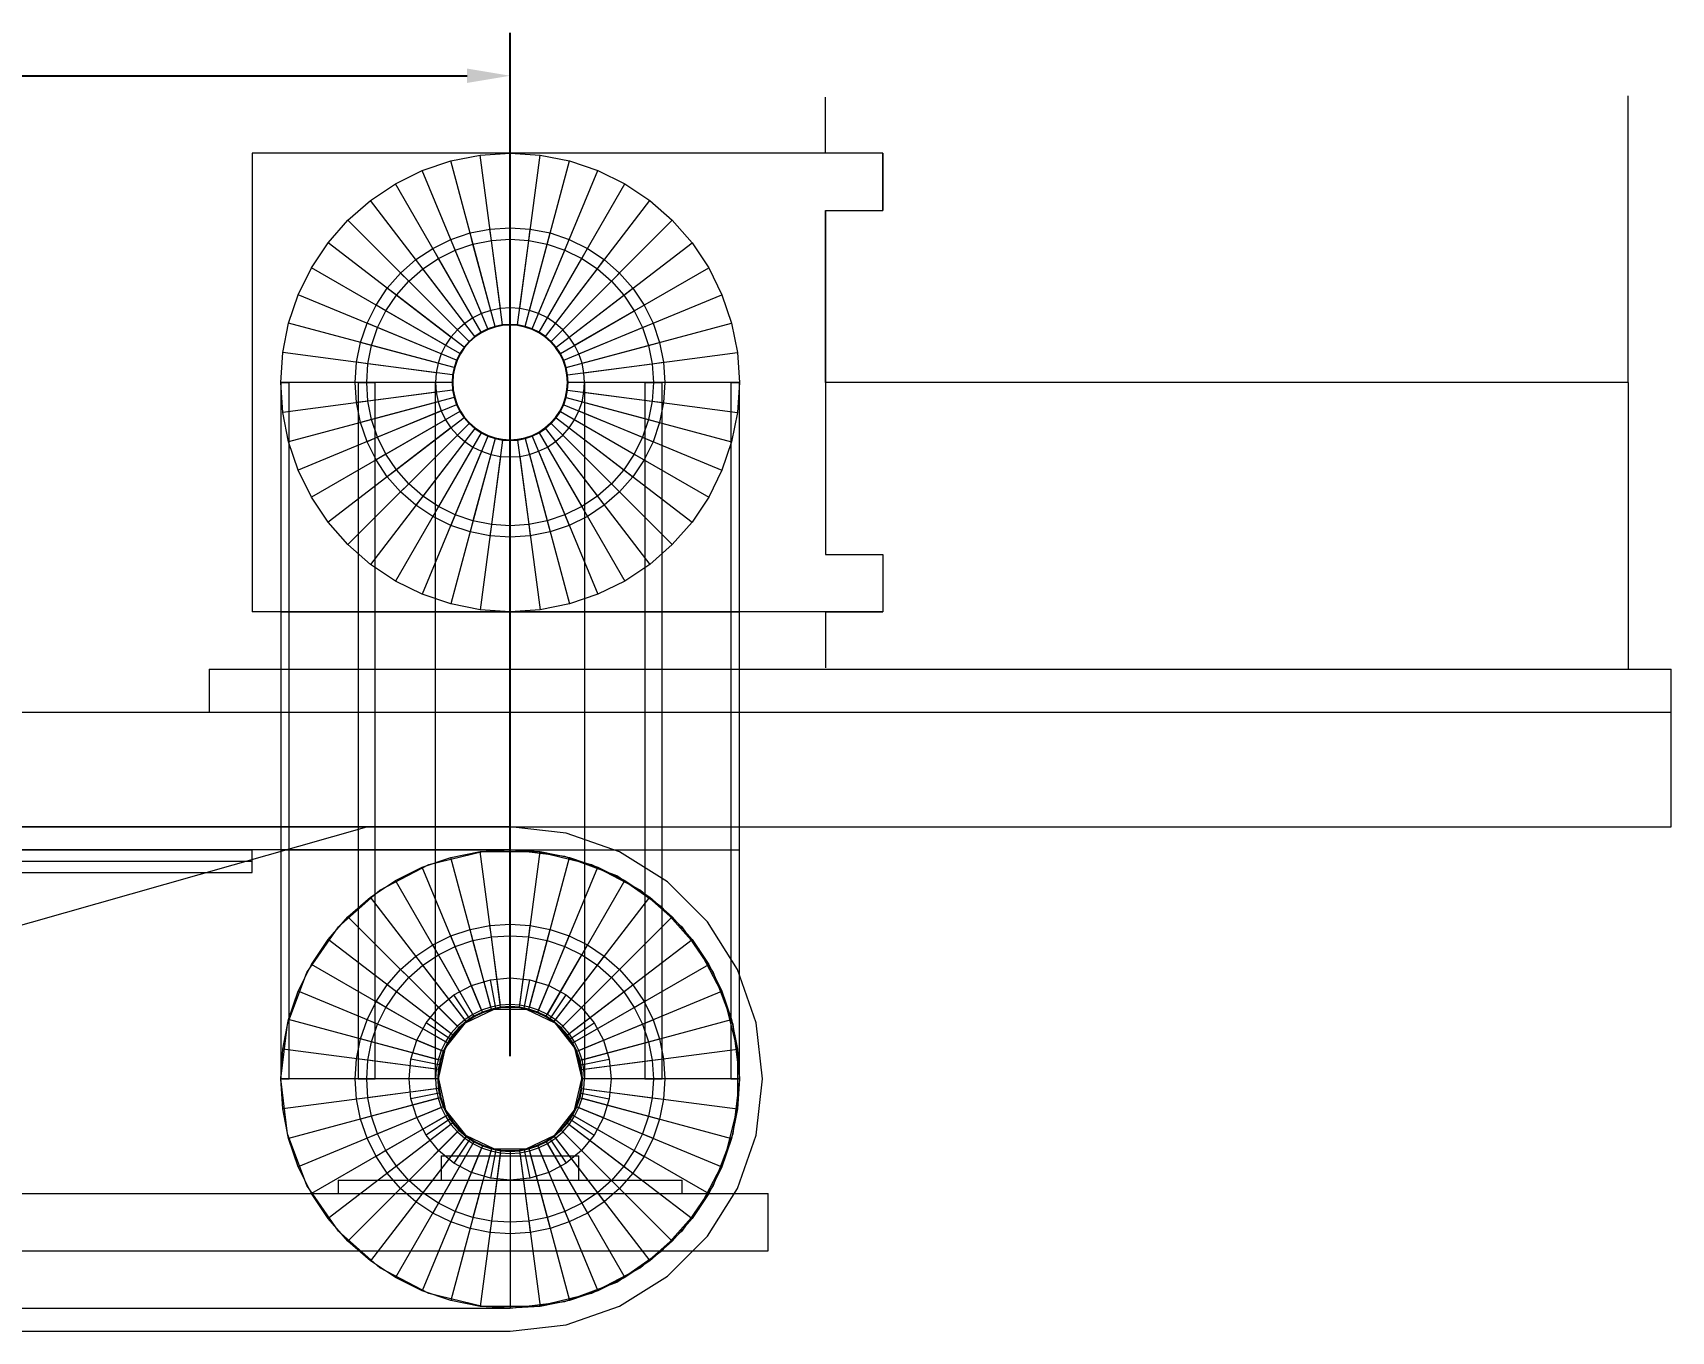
# Model space of a CAD drawing. Header units: millimetres. Extents: x -1970 to 59977, y -65068 to 6837.
# Drawn here: x 2834 to 3405, y -53406 to -52953 of the extents above; entities that cross this region are included whole.
import ezdxf

# ---------------------------------------------------------------- set-up
doc = ezdxf.new("R2010")
doc.units = ezdxf.units.MM
doc.layers.add('COTAS_O', color=1, linetype='Continuous', lineweight=0)
doc.layers.add('R22_BASE_lateral', color=7, linetype='Continuous', lineweight=0)
doc.dimstyles.new('R19_10', dxfattribs={"dimtxt": 25, "dimasz": 15, "dimexe": 15, "dimexo": 8, "dimgap": 10, "dimtad": 1, "dimtih": 1, "dimtoh": 1, "dimdsep": 46, "dimcen": 0.09, "dimadec": 0, "dimazin": 0, "dimtfac": 1, "dimtdec": 4, "dimtofl": 0, "dimtmove": 0, "dimatfit": 3, "dimfxl": 1, "dimtolj": 1, "dimtzin": 0, "dimarcsym": 0})

# ---------------------------------------------------------------- blocks, each defined once
blk = doc.blocks.new('*D53')
at = {"layer": 'COTAS_O', "color": 0, "lineweight": -2, "transparency": 16777216}
for p, q in [((500, -53310), (500, -52953)), ((3000, -53310), (3000, -52953)), ((515, -52968), (2985, -52968))]:
    blk.add_line(p, q, dxfattribs=at)
at = {"layer": 'COTAS_O', "color": 0, "transparency": 16777216}
for points in [[(515, -52965.5), (515, -52970.5), (500, -52968)], [(2985, -52965.5), (2985, -52970.5), (3000, -52968)]]:
    blk.add_solid(points, dxfattribs=at)
at = {"layer": 'Defpoints', "color": 0, "transparency": 16777216}
for p in [(3000, -52968), (500, -53318), (3000, -53318)]:
    blk.add_point(p, dxfattribs=at)

msp = doc.modelspace()

# ---------------------------------------------------------------- linework, layer by layer
at = {"layer": 'R22_BASE_lateral'}
for p, q in [((3110, -52978.779), (3110, -52975.422)), ((3390, -52976.921), (3390, -52975)), ((3110, -52985.379), (3110, -52978.779)), ((3390, -52982.612), (3390, -52976.921)), ((3110, -52995), (3110, -52985.379)), ((3390, -52991.853), (3390, -52982.612)), ((3390, -53004.289), (3390, -52991.853)), ((3130, -52995), (2910, -52995)), ((2910, -52995), (2910, -53155)), ((2969.385, -53001.09), (2979.294, -52997.726)), ((2979.294, -52997.726), (2989.558, -52995.684)), ((2993.271, -53049.886), (2979.294, -52997.726)), ((2989.558, -52995.684), (3000, -52995)), ((2996.606, -53049.222), (2989.558, -52995.684)), ((3000, -53049), (3000, -52995)), ((3000, -52995), (3010.442, -52995.684)), ((3003.394, -53049.222), (3010.442, -52995.684)), ((3006.729, -53049.886), (3020.706, -52997.726)), ((3010.442, -52995.684), (3020.706, -52997.726)), ((3020.706, -52997.726), (3030.615, -53001.09)), ((3130, -52995), (3110, -52995)), ((3130, -52997.498), (3130, -52995)), ((3130, -52995), (3130, -53015)), ((3130, -53000.123), (3130, -52997.498)), ((2960, -53005.718), (2969.385, -53001.09)), ((2990.05, -53050.979), (2969.385, -53001.09)), ((3009.95, -53050.979), (3030.615, -53001.09)), ((3030.615, -53001.09), (3040, -53005.718)), ((3130, -53002.871), (3130, -53000.123)), ((3130, -53005.737), (3130, -53002.871)), ((3390, -53019.443), (3390, -53004.289)), ((2951.299, -53011.532), (2960, -53005.718)), ((2987, -53052.483), (2960, -53005.718)), ((3013, -53052.483), (3040, -53005.718)), ((3040, -53005.718), (3048.701, -53011.532)), ((3130, -53008.718), (3130, -53005.737)), ((3130, -53011.807), (3130, -53008.718)), ((2943.431, -53018.431), (2951.299, -53011.532)), ((2984.172, -53054.373), (2951.299, -53011.532)), ((3015.828, -53054.373), (3048.701, -53011.532)), ((3048.701, -53011.532), (3056.569, -53018.431)), ((3110, -53022.597), (3110, -53015)), ((3110, -53015), (3130, -53015)), ((3110, -53015), (3110, -53135)), ((3130, -53015), (3130, -53011.807)), ((2936.532, -53026.299), (2943.431, -53018.431)), ((2981.615, -53056.615), (2943.431, -53018.431)), ((2986.024, -53022.84), (2992.952, -53021.462)), ((2992.952, -53021.462), (3000, -53021)), ((2993.474, -53025.428), (2992.952, -53021.462)), ((3000, -53025), (3000, -53021)), ((3000, -53021), (3007.048, -53021.462)), ((3006.526, -53025.428), (3007.048, -53021.462)), ((3007.048, -53021.462), (3013.976, -53022.84)), ((3018.385, -53056.615), (3056.569, -53018.431)), ((3056.569, -53018.431), (3063.468, -53026.299)), ((3390, -53036.732), (3390, -53019.443)), ((2930.718, -53035), (2936.532, -53026.299)), ((2979.373, -53059.172), (2936.532, -53026.299)), ((2973, -53028.235), (2979.335, -53025.111)), ((2979.335, -53025.111), (2986.024, -53022.84)), ((2980.866, -53028.806), (2979.335, -53025.111)), ((2980.866, -53028.806), (2987.059, -53026.704)), ((2987.059, -53026.704), (2986.024, -53022.84)), ((2987.059, -53026.704), (2993.474, -53025.428)), ((2994.759, -53055.44), (2987.059, -53026.704)), ((2993.474, -53025.428), (3000, -53025)), ((2997.357, -53054.923), (2993.474, -53025.428)), ((3000, -53054.75), (3000, -53025)), ((3000, -53025), (3006.526, -53025.428)), ((3002.643, -53054.923), (3006.526, -53025.428)), ((3005.241, -53055.44), (3012.941, -53026.704)), ((3006.526, -53025.428), (3012.941, -53026.704)), ((3012.941, -53026.704), (3013.976, -53022.84)), ((3012.941, -53026.704), (3019.134, -53028.806)), ((3013.976, -53022.84), (3020.665, -53025.111)), ((3019.134, -53028.806), (3020.665, -53025.111)), ((3020.627, -53059.172), (3063.468, -53026.299)), ((3020.665, -53025.111), (3027, -53028.235)), ((3063.468, -53026.299), (3069.282, -53035)), ((3110, -53030.637), (3110, -53022.597)), ((2961.816, -53036.816), (2967.127, -53032.159)), ((2967.127, -53032.159), (2973, -53028.235)), ((2969.562, -53035.332), (2967.127, -53032.159)), ((2969.562, -53035.332), (2975, -53031.699)), ((2975, -53031.699), (2973, -53028.235)), ((2975, -53031.699), (2980.866, -53028.806)), ((2989.875, -53057.463), (2975, -53031.699)), ((2992.251, -53056.291), (2980.866, -53028.806)), ((3007.749, -53056.291), (3019.134, -53028.806)), ((3010.125, -53057.463), (3025, -53031.699)), ((3019.134, -53028.806), (3025, -53031.699)), ((3025, -53031.699), (3027, -53028.235)), ((3025, -53031.699), (3030.438, -53035.332)), ((3027, -53028.235), (3032.873, -53032.159)), ((3030.438, -53035.332), (3032.873, -53032.159)), ((3032.873, -53032.159), (3038.184, -53036.816)), ((3110, -53039.052), (3110, -53030.637)), ((2926.09, -53044.385), (2930.718, -53035)), ((2977.483, -53062), (2930.718, -53035)), ((2957.159, -53042.127), (2961.816, -53036.816)), ((2964.645, -53039.645), (2961.816, -53036.816)), ((2964.645, -53039.645), (2969.562, -53035.332)), ((2987.673, -53058.935), (2969.562, -53035.332)), ((3012.327, -53058.935), (3030.438, -53035.332)), ((3022.517, -53062), (3069.282, -53035)), ((3030.438, -53035.332), (3035.355, -53039.645)), ((3035.355, -53039.645), (3038.184, -53036.816)), ((3038.184, -53036.816), (3042.841, -53042.127)), ((3069.282, -53035), (3073.91, -53044.385)), ((3110, -53047.77), (3110, -53039.052)), ((3390, -53055.491), (3390, -53036.732)), ((2922.726, -53054.294), (2926.09, -53044.385)), ((2975.979, -53065.05), (2926.09, -53044.385)), ((2953.235, -53048), (2957.159, -53042.127)), ((2956.699, -53050), (2960.332, -53044.562)), ((2960.332, -53044.562), (2957.159, -53042.127)), ((2960.332, -53044.562), (2964.645, -53039.645)), ((2983.935, -53062.673), (2960.332, -53044.562)), ((2985.681, -53060.681), (2964.645, -53039.645)), ((3014.319, -53060.681), (3035.355, -53039.645)), ((3016.065, -53062.673), (3039.668, -53044.562)), ((3024.021, -53065.05), (3073.91, -53044.385)), ((3035.355, -53039.645), (3039.668, -53044.562)), ((3039.668, -53044.562), (3042.841, -53042.127)), ((3039.668, -53044.562), (3043.301, -53050)), ((3042.841, -53042.127), (3046.765, -53048)), ((3073.91, -53044.385), (3077.274, -53054.294)), ((2950.111, -53054.335), (2953.235, -53048)), ((2956.699, -53050), (2953.235, -53048)), ((2953.806, -53055.866), (2956.699, -53050)), ((2982.463, -53064.875), (2956.699, -53050)), ((2993.271, -53049.886), (2990.05, -53050.979)), ((2996.606, -53049.222), (2993.271, -53049.886)), ((3000, -53049), (2996.606, -53049.222)), ((3003.394, -53049.222), (3000, -53049)), ((3006.729, -53049.886), (3003.394, -53049.222)), ((3009.95, -53050.979), (3006.729, -53049.886)), ((3017.537, -53064.875), (3043.301, -53050)), ((3043.301, -53050), (3046.765, -53048)), ((3043.301, -53050), (3046.194, -53055.866)), ((3046.765, -53048), (3049.889, -53054.335)), ((3110, -53056.718), (3110, -53047.77)), ((2920.684, -53064.558), (2922.726, -53054.294)), ((2974.886, -53068.271), (2922.726, -53054.294)), ((2947.84, -53061.024), (2950.111, -53054.335)), ((2953.806, -53055.866), (2950.111, -53054.335)), ((2951.704, -53062.059), (2953.806, -53055.866)), ((2981.291, -53067.251), (2953.806, -53055.866)), ((2984.172, -53054.373), (2981.615, -53056.615)), ((2987, -53052.483), (2984.172, -53054.373)), ((2990.05, -53050.979), (2987, -53052.483)), ((2992.251, -53056.291), (2989.875, -53057.463)), ((2994.759, -53055.44), (2992.251, -53056.291)), ((2994.824, -53055.681), (2992.346, -53056.522)), ((2997.357, -53054.923), (2994.759, -53055.44)), ((2997.389, -53055.171), (2994.824, -53055.681)), ((3000, -53054.75), (2997.357, -53054.923)), ((3000, -53055), (2997.389, -53055.171)), ((3002.643, -53054.923), (3000, -53054.75)), ((3002.611, -53055.171), (3000, -53055)), ((3005.176, -53055.681), (3002.611, -53055.171)), ((3005.241, -53055.44), (3002.643, -53054.923)), ((3007.654, -53056.522), (3005.176, -53055.681)), ((3007.749, -53056.291), (3005.241, -53055.44)), ((3010.125, -53057.463), (3007.749, -53056.291)), ((3013, -53052.483), (3009.95, -53050.979)), ((3015.828, -53054.373), (3013, -53052.483)), ((3018.385, -53056.615), (3015.828, -53054.373)), ((3018.709, -53067.251), (3046.194, -53055.866)), ((3025.114, -53068.271), (3077.274, -53054.294)), ((3046.194, -53055.866), (3049.889, -53054.335)), ((3046.194, -53055.866), (3048.296, -53062.059)), ((3049.889, -53054.335), (3052.16, -53061.024)), ((3077.274, -53054.294), (3079.316, -53064.558)), ((3390, -53075), (3390, -53055.491)), ((2946.462, -53067.952), (2947.84, -53061.024)), ((2951.704, -53062.059), (2947.84, -53061.024)), ((2950.428, -53068.474), (2951.704, -53062.059)), ((2980.44, -53069.759), (2951.704, -53062.059)), ((2977.483, -53062), (2975.979, -53065.05)), ((2979.373, -53059.172), (2977.483, -53062)), ((2981.615, -53056.615), (2979.373, -53059.172)), ((2985.681, -53060.681), (2983.935, -53062.673)), ((2985.858, -53060.858), (2984.133, -53062.825)), ((2987.673, -53058.935), (2985.681, -53060.681)), ((2987.825, -53059.133), (2985.858, -53060.858)), ((2989.875, -53057.463), (2987.673, -53058.935)), ((2990, -53057.679), (2987.825, -53059.133)), ((2992.346, -53056.522), (2990, -53057.679)), ((3010, -53057.679), (3007.654, -53056.522)), ((3012.175, -53059.133), (3010, -53057.679)), ((3012.327, -53058.935), (3010.125, -53057.463)), ((3014.142, -53060.858), (3012.175, -53059.133)), ((3014.319, -53060.681), (3012.327, -53058.935)), ((3015.867, -53062.825), (3014.142, -53060.858)), ((3016.065, -53062.673), (3014.319, -53060.681)), ((3020.627, -53059.172), (3018.385, -53056.615)), ((3019.56, -53069.759), (3048.296, -53062.059)), ((3022.517, -53062), (3020.627, -53059.172)), ((3024.021, -53065.05), (3022.517, -53062)), ((3048.296, -53062.059), (3052.16, -53061.024)), ((3048.296, -53062.059), (3049.572, -53068.474)), ((3052.16, -53061.024), (3053.538, -53067.952)), ((3110, -53065.82), (3110, -53056.718)), ((2920, -53075), (2920.684, -53064.558)), ((2974.222, -53071.606), (2920.684, -53064.558)), ((2975.979, -53065.05), (2974.886, -53068.271)), ((2981.291, -53067.251), (2980.44, -53069.759)), ((2981.522, -53067.346), (2980.681, -53069.824)), ((2982.463, -53064.875), (2981.291, -53067.251)), ((2982.679, -53065), (2981.522, -53067.346)), ((2983.935, -53062.673), (2982.463, -53064.875)), ((2984.133, -53062.825), (2982.679, -53065)), ((3017.321, -53065), (3015.867, -53062.825)), ((3017.537, -53064.875), (3016.065, -53062.673)), ((3018.478, -53067.346), (3017.321, -53065)), ((3018.709, -53067.251), (3017.537, -53064.875)), ((3019.319, -53069.824), (3018.478, -53067.346)), ((3019.56, -53069.759), (3018.709, -53067.251)), ((3025.114, -53068.271), (3024.021, -53065.05)), ((3025.778, -53071.606), (3079.316, -53064.558)), ((3079.316, -53064.558), (3080, -53075)), ((3110, -53075), (3110, -53065.82)), ((2946, -53075), (2946.462, -53067.952)), ((2950.428, -53068.474), (2946.462, -53067.952)), ((2950, -53075), (2950.428, -53068.474)), ((2979.923, -53072.357), (2950.428, -53068.474)), ((2974.222, -53071.606), (2974, -53075)), ((2974.886, -53068.271), (2974.222, -53071.606)), ((2979.923, -53072.357), (2979.75, -53075)), ((2980.44, -53069.759), (2979.923, -53072.357)), ((2980.171, -53072.389), (2980, -53075)), ((2980.681, -53069.824), (2980.171, -53072.389)), ((3019.829, -53072.389), (3019.319, -53069.824)), ((3020.077, -53072.357), (3019.56, -53069.759)), ((3020, -53075), (3019.829, -53072.389)), ((3020.077, -53072.357), (3049.572, -53068.474)), ((3020.25, -53075), (3020.077, -53072.357)), ((3025.778, -53071.606), (3025.114, -53068.271)), ((3026, -53075), (3025.778, -53071.606)), ((3049.572, -53068.474), (3053.538, -53067.952)), ((3049.572, -53068.474), (3050, -53075)), ((3053.538, -53067.952), (3054, -53075)), ((2974, -53075), (2920, -53075)), ((2920.684, -53085.442), (2920, -53075)), ((2920, -53075), (2920, -53318)), ((2920, -53075), (2923, -53075)), ((2974.222, -53078.394), (2920.684, -53085.442)), ((2923, -53318), (2923, -53075)), ((2950, -53075), (2946, -53075)), ((2946.462, -53082.048), (2946, -53075)), ((2947, -53075), (2953, -53075)), ((2947, -53075), (2947, -53318)), ((2979.75, -53075), (2950, -53075)), ((2950.428, -53081.526), (2950, -53075)), ((2979.923, -53077.643), (2950.428, -53081.526)), ((2953, -53318), (2953, -53075)), ((2974, -53075), (2974.222, -53078.394)), ((2974, -53318), (2974, -53075)), ((2974.222, -53078.394), (2974.886, -53081.729)), ((2979.75, -53075), (2979.923, -53077.643)), ((2979.923, -53077.643), (2980.44, -53080.241)), ((2980, -53075), (2980.171, -53077.611)), ((2980.171, -53077.611), (2980.681, -53080.176)), ((3019.319, -53080.176), (3019.829, -53077.611)), ((3019.56, -53080.241), (3020.077, -53077.643)), ((3019.829, -53077.611), (3020, -53075)), ((3020.077, -53077.643), (3020.25, -53075)), ((3020.077, -53077.643), (3049.572, -53081.526)), ((3050, -53075), (3020.25, -53075)), ((3025.114, -53081.729), (3025.778, -53078.394)), ((3025.778, -53078.394), (3026, -53075)), ((3025.778, -53078.394), (3079.316, -53085.442)), ((3080, -53075), (3026, -53075)), ((3026, -53075), (3026, -53318)), ((3047, -53075), (3053, -53075)), ((3047, -53075), (3047, -53318)), ((3050, -53075), (3049.572, -53081.526)), ((3054, -53075), (3050, -53075)), ((3053, -53318), (3053, -53075)), ((3054, -53075), (3053.538, -53082.048)), ((3077, -53075), (3080, -53075)), ((3077, -53075), (3077, -53318)), ((3080, -53075), (3079.316, -53085.442)), ((3080, -53318), (3080, -53075)), ((3390, -53075), (3110, -53075)), ((3110, -53075), (3110, -53084.18)), ((3390, -53075), (3390, -53094.509)), ((2974.886, -53081.729), (2922.726, -53095.706)), ((2975.979, -53084.95), (2926.09, -53105.615)), ((2950.428, -53081.526), (2946.462, -53082.048)), ((2947.84, -53088.976), (2946.462, -53082.048)), ((2951.704, -53087.941), (2950.428, -53081.526)), ((2980.44, -53080.241), (2951.704, -53087.941)), ((2981.291, -53082.749), (2953.806, -53094.134)), ((2974.886, -53081.729), (2975.979, -53084.95)), ((2975.979, -53084.95), (2977.483, -53088)), ((2980.44, -53080.241), (2981.291, -53082.749)), ((2980.681, -53080.176), (2981.522, -53082.654)), ((2981.291, -53082.749), (2982.463, -53085.125)), ((2981.522, -53082.654), (2982.679, -53085)), ((3017.321, -53085), (3018.478, -53082.654)), ((3017.537, -53085.125), (3018.709, -53082.749)), ((3018.478, -53082.654), (3019.319, -53080.176)), ((3018.709, -53082.749), (3019.56, -53080.241)), ((3018.709, -53082.749), (3046.194, -53094.134)), ((3019.56, -53080.241), (3048.296, -53087.941)), ((3022.517, -53088), (3024.021, -53084.95)), ((3024.021, -53084.95), (3025.114, -53081.729)), ((3024.021, -53084.95), (3073.91, -53105.615)), ((3025.114, -53081.729), (3077.274, -53095.706)), ((3049.572, -53081.526), (3048.296, -53087.941)), ((3049.572, -53081.526), (3053.538, -53082.048)), ((3053.538, -53082.048), (3052.16, -53088.976)), ((3110, -53084.18), (3110, -53093.282)), ((2922.726, -53095.706), (2920.684, -53085.442)), ((2977.483, -53088), (2930.718, -53115)), ((2951.704, -53087.941), (2947.84, -53088.976)), ((2950.111, -53095.665), (2947.84, -53088.976)), ((2953.806, -53094.134), (2951.704, -53087.941)), ((2982.463, -53085.125), (2956.699, -53100)), ((2983.935, -53087.327), (2960.332, -53105.438)), ((2985.681, -53089.319), (2964.645, -53110.355)), ((2977.483, -53088), (2979.373, -53090.828)), ((2982.463, -53085.125), (2983.935, -53087.327)), ((2982.679, -53085), (2984.133, -53087.175)), ((2983.935, -53087.327), (2985.681, -53089.319)), ((2984.133, -53087.175), (2985.858, -53089.142)), ((2985.681, -53089.319), (2987.673, -53091.065)), ((2985.858, -53089.142), (2987.825, -53090.867)), ((3012.175, -53090.867), (3014.142, -53089.142)), ((3012.327, -53091.065), (3014.319, -53089.319)), ((3014.142, -53089.142), (3015.867, -53087.175)), ((3014.319, -53089.319), (3016.065, -53087.327)), ((3014.319, -53089.319), (3035.355, -53110.355)), ((3015.867, -53087.175), (3017.321, -53085)), ((3016.065, -53087.327), (3017.537, -53085.125)), ((3016.065, -53087.327), (3039.668, -53105.438)), ((3017.537, -53085.125), (3043.301, -53100)), ((3020.627, -53090.828), (3022.517, -53088)), ((3022.517, -53088), (3069.282, -53115)), ((3048.296, -53087.941), (3046.194, -53094.134)), ((3048.296, -53087.941), (3052.16, -53088.976)), ((3052.16, -53088.976), (3049.889, -53095.665)), ((3079.316, -53085.442), (3077.274, -53095.706)), ((2926.09, -53105.615), (2922.726, -53095.706)), ((2979.373, -53090.828), (2936.532, -53123.701)), ((2981.615, -53093.385), (2943.431, -53131.569)), ((2953.806, -53094.134), (2950.111, -53095.665)), ((2953.235, -53102), (2950.111, -53095.665)), ((2984.172, -53095.627), (2951.299, -53138.468)), ((2956.699, -53100), (2953.806, -53094.134)), ((2987.673, -53091.065), (2969.562, -53114.668)), ((2989.875, -53092.537), (2975, -53118.301)), ((2979.373, -53090.828), (2981.615, -53093.385)), ((2992.251, -53093.709), (2980.866, -53121.194)), ((2981.615, -53093.385), (2984.172, -53095.627)), ((2984.172, -53095.627), (2987, -53097.517)), ((2994.759, -53094.56), (2987.059, -53123.296)), ((2987.673, -53091.065), (2989.875, -53092.537)), ((2987.825, -53090.867), (2990, -53092.321)), ((2989.875, -53092.537), (2992.251, -53093.709)), ((2990, -53092.321), (2992.346, -53093.478)), ((2992.251, -53093.709), (2994.759, -53094.56)), ((2992.346, -53093.478), (2994.824, -53094.319)), ((2997.357, -53095.077), (2993.474, -53124.572)), ((2994.759, -53094.56), (2997.357, -53095.077)), ((2994.824, -53094.319), (2997.389, -53094.829)), ((2997.357, -53095.077), (3000, -53095.25)), ((2997.389, -53094.829), (3000, -53095)), ((3000, -53095), (3002.611, -53094.829)), ((3000, -53095.25), (3002.643, -53095.077)), ((3000, -53095.25), (3000, -53125)), ((3002.611, -53094.829), (3005.176, -53094.319)), ((3002.643, -53095.077), (3005.241, -53094.56)), ((3002.643, -53095.077), (3006.526, -53124.572)), ((3005.176, -53094.319), (3007.654, -53093.478)), ((3005.241, -53094.56), (3007.749, -53093.709)), ((3005.241, -53094.56), (3012.941, -53123.296)), ((3007.654, -53093.478), (3010, -53092.321)), ((3007.749, -53093.709), (3010.125, -53092.537)), ((3007.749, -53093.709), (3019.134, -53121.194)), ((3010, -53092.321), (3012.175, -53090.867)), ((3010.125, -53092.537), (3012.327, -53091.065)), ((3010.125, -53092.537), (3025, -53118.301)), ((3012.327, -53091.065), (3030.438, -53114.668)), ((3013, -53097.517), (3015.828, -53095.627)), ((3015.828, -53095.627), (3018.385, -53093.385)), ((3015.828, -53095.627), (3048.701, -53138.468)), ((3018.385, -53093.385), (3020.627, -53090.828)), ((3018.385, -53093.385), (3056.569, -53131.569)), ((3020.627, -53090.828), (3063.468, -53123.701)), ((3046.194, -53094.134), (3043.301, -53100)), ((3046.194, -53094.134), (3049.889, -53095.665)), ((3049.889, -53095.665), (3046.765, -53102)), ((3077.274, -53095.706), (3073.91, -53105.615)), ((3110, -53093.282), (3110, -53102.23)), ((3390, -53094.509), (3390, -53113.268)), ((2956.699, -53100), (2953.235, -53102)), ((2957.159, -53107.873), (2953.235, -53102)), ((2960.332, -53105.438), (2956.699, -53100)), ((2987, -53097.517), (2960, -53144.282)), ((2990.05, -53099.021), (2969.385, -53148.91)), ((2993.271, -53100.114), (2979.294, -53152.274)), ((2987, -53097.517), (2990.05, -53099.021)), ((2996.606, -53100.778), (2989.558, -53154.316)), ((2990.05, -53099.021), (2993.271, -53100.114)), ((2993.271, -53100.114), (2996.606, -53100.778)), ((2996.606, -53100.778), (3000, -53101)), ((3000, -53101), (3003.394, -53100.778)), ((3000, -53101), (3000, -53155)), ((3003.394, -53100.778), (3006.729, -53100.114)), ((3003.394, -53100.778), (3010.442, -53154.316)), ((3006.729, -53100.114), (3009.95, -53099.021)), ((3006.729, -53100.114), (3020.706, -53152.274)), ((3009.95, -53099.021), (3013, -53097.517)), ((3009.95, -53099.021), (3030.615, -53148.91)), ((3013, -53097.517), (3040, -53144.282)), ((3043.301, -53100), (3039.668, -53105.438)), ((3046.765, -53102), (3042.841, -53107.873)), ((3043.301, -53100), (3046.765, -53102)), ((2930.718, -53115), (2926.09, -53105.615)), ((2960.332, -53105.438), (2957.159, -53107.873)), ((2964.645, -53110.355), (2960.332, -53105.438)), ((3039.668, -53105.438), (3035.355, -53110.355)), ((3039.668, -53105.438), (3042.841, -53107.873)), ((3073.91, -53105.615), (3069.282, -53115)), ((3110, -53102.23), (3110, -53110.948)), ((2961.816, -53113.184), (2957.159, -53107.873)), ((2964.645, -53110.355), (2961.816, -53113.184)), ((2967.127, -53117.841), (2961.816, -53113.184)), ((2969.562, -53114.668), (2964.645, -53110.355)), ((3035.355, -53110.355), (3030.438, -53114.668)), ((3038.184, -53113.184), (3032.873, -53117.841)), ((3035.355, -53110.355), (3038.184, -53113.184)), ((3042.841, -53107.873), (3038.184, -53113.184)), ((3110, -53110.948), (3110, -53119.363)), ((3390, -53113.268), (3390, -53130.557)), ((2936.532, -53123.701), (2930.718, -53115)), ((2969.562, -53114.668), (2967.127, -53117.841)), ((2973, -53121.765), (2967.127, -53117.841)), ((2975, -53118.301), (2969.562, -53114.668)), ((2975, -53118.301), (2973, -53121.765)), ((2980.866, -53121.194), (2975, -53118.301)), ((3025, -53118.301), (3019.134, -53121.194)), ((3030.438, -53114.668), (3025, -53118.301)), ((3025, -53118.301), (3027, -53121.765)), ((3032.873, -53117.841), (3027, -53121.765)), ((3030.438, -53114.668), (3032.873, -53117.841)), ((3069.282, -53115), (3063.468, -53123.701)), ((2943.431, -53131.569), (2936.532, -53123.701)), ((2979.335, -53124.889), (2973, -53121.765)), ((2980.866, -53121.194), (2979.335, -53124.889)), ((2986.024, -53127.16), (2979.335, -53124.889)), ((2987.059, -53123.296), (2980.866, -53121.194)), ((2987.059, -53123.296), (2986.024, -53127.16)), ((2993.474, -53124.572), (2987.059, -53123.296)), ((2993.474, -53124.572), (2992.952, -53128.538)), ((3000, -53125), (2993.474, -53124.572)), ((3006.526, -53124.572), (3000, -53125)), ((3012.941, -53123.296), (3006.526, -53124.572)), ((3006.526, -53124.572), (3007.048, -53128.538)), ((3019.134, -53121.194), (3012.941, -53123.296)), ((3012.941, -53123.296), (3013.976, -53127.16)), ((3020.665, -53124.889), (3013.976, -53127.16)), ((3019.134, -53121.194), (3020.665, -53124.889)), ((3027, -53121.765), (3020.665, -53124.889)), ((3063.468, -53123.701), (3056.569, -53131.569)), ((3110, -53119.363), (3110, -53127.403)), ((2992.952, -53128.538), (2986.024, -53127.16)), ((3000, -53129), (2992.952, -53128.538)), ((3000, -53125), (3000, -53129)), ((3007.048, -53128.538), (3000, -53129)), ((3013.976, -53127.16), (3007.048, -53128.538)), ((3110, -53127.403), (3110, -53135)), ((3390, -53130.557), (3390, -53145.711)), ((2951.299, -53138.468), (2943.431, -53131.569)), ((3056.569, -53131.569), (3048.701, -53138.468)), ((3110, -53135), (3130, -53135)), ((3130, -53135), (3130, -53155)), ((3130, -53135), (3130, -53138.193)), ((2960, -53144.282), (2951.299, -53138.468)), ((3048.701, -53138.468), (3040, -53144.282)), ((3130, -53138.193), (3130, -53141.282)), ((3130, -53141.282), (3130, -53144.263)), ((2969.385, -53148.91), (2960, -53144.282)), ((3040, -53144.282), (3030.615, -53148.91)), ((3130, -53144.263), (3130, -53147.129)), ((3130, -53147.129), (3130, -53149.877)), ((3390, -53145.711), (3390, -53158.147)), ((2979.294, -53152.274), (2969.385, -53148.91)), ((2989.558, -53154.316), (2979.294, -53152.274)), ((3020.706, -53152.274), (3010.442, -53154.316)), ((3030.615, -53148.91), (3020.706, -53152.274)), ((3130, -53149.877), (3130, -53152.502)), ((3130, -53152.502), (3130, -53155)), ((3130, -53155), (2910, -53155)), ((2920, -53155), (3080, -53155)), ((2920, -53155), (2920, -53238)), ((3000, -53155), (2989.558, -53154.316)), ((3010.442, -53154.316), (3000, -53155)), ((3080, -53238), (3080, -53155)), ((3110, -53155), (3130, -53155)), ((3110, -53155), (3110, -53164.621)), ((3390, -53158.147), (3390, -53167.388)), ((3110, -53164.621), (3110, -53171.221)), ((3390, -53167.388), (3390, -53173.079)), ((2895, -53175), (3405, -53175)), ((2895, -53175), (2895, -53190)), ((3110, -53171.221), (3110, -53174.578)), ((3390, -53173.079), (3390, -53175)), ((3405, -53190), (3405, -53175)), ((2480, -53190), (3405, -53190)), ((2895, -53190), (3405, -53190)), ((3405, -53230), (3405, -53190)), ((3000, -53230), (500, -53230)), ((2480, -53230), (3405, -53230)), ((2500, -53358), (2950, -53230)), ((2950, -53230), (2500, -53230)), ((3019.582, -53232.206), (3000, -53230)), ((3038.182, -53238.715), (3019.582, -53232.206)), ((3000, -53238), (500, -53238)), ((590, -53238), (2910, -53238)), ((2910, -53242), (2910, -53238)), ((2920, -53238), (3080, -53238)), ((2971.632, -53243.199), (2990.357, -53238.583)), ((2979.294, -53240.726), (2989.558, -53238.684)), ((2989.558, -53238.684), (3000, -53238)), ((2996.606, -53292.222), (2989.558, -53238.684)), ((2990.357, -53238.583), (3009.643, -53238.583)), ((3019.145, -53240.325), (3000, -53238)), ((3000, -53292), (3000, -53238)), ((3000, -53238), (3010.442, -53238.684)), ((3003.394, -53292.222), (3010.442, -53238.684)), ((3009.643, -53238.583), (3028.368, -53243.199)), ((3010.442, -53238.684), (3020.706, -53240.726)), ((3054.867, -53249.199), (3038.182, -53238.715)), ((590, -53242), (2910, -53242)), ((2910, -53246), (2910, -53242)), ((2954.555, -53252.161), (2971.632, -53243.199)), ((2960, -53248.718), (2969.385, -53244.09)), ((2969.385, -53244.09), (2979.294, -53240.726)), ((2990.05, -53293.979), (2969.385, -53244.09)), ((2993.271, -53292.886), (2979.294, -53240.726)), ((3006.729, -53292.886), (3020.706, -53240.726)), ((3009.95, -53293.979), (3030.615, -53244.09)), ((3037.178, -53247.164), (3019.145, -53240.325)), ((3020.706, -53240.726), (3030.615, -53244.09)), ((3028.368, -53243.199), (3045.445, -53252.161)), ((3030.615, -53244.09), (3040, -53248.718)), ((590, -53246), (2910, -53246)), ((2951.299, -53254.532), (2960, -53248.718)), ((2987, -53295.483), (2960, -53248.718)), ((3013, -53295.483), (3040, -53248.718)), ((3053.05, -53258.119), (3037.178, -53247.164)), ((3040, -53248.718), (3048.701, -53254.532)), ((3068.801, -53263.133), (3054.867, -53249.199)), ((2940.119, -53264.95), (2954.555, -53252.161)), ((2943.431, -53261.431), (2951.299, -53254.532)), ((2984.172, -53297.373), (2951.299, -53254.532)), ((3015.828, -53297.373), (3048.701, -53254.532)), ((3045.445, -53252.161), (3059.881, -53264.95)), ((3048.701, -53254.532), (3056.569, -53261.431)), ((2936.532, -53269.299), (2943.431, -53261.431)), ((2981.615, -53299.615), (2943.431, -53261.431)), ((3018.385, -53299.615), (3056.569, -53261.431)), ((3065.839, -53272.555), (3053.05, -53258.119)), ((3056.569, -53261.431), (3063.468, -53269.299)), ((2929.164, -53280.822), (2940.119, -53264.95)), ((2979.335, -53268.111), (2986.024, -53265.84)), ((2986.024, -53265.84), (2992.952, -53264.462)), ((2987.059, -53269.704), (2986.024, -53265.84)), ((2992.952, -53264.462), (3000, -53264)), ((2993.474, -53268.428), (2992.952, -53264.462)), ((3000, -53268), (3000, -53264)), ((3000, -53264), (3007.048, -53264.462)), ((3006.526, -53268.428), (3007.048, -53264.462)), ((3007.048, -53264.462), (3013.976, -53265.84)), ((3012.941, -53269.704), (3013.976, -53265.84)), ((3013.976, -53265.84), (3020.665, -53268.111)), ((3059.881, -53264.95), (3070.836, -53280.822)), ((3079.285, -53279.818), (3068.801, -53263.133)), ((2930.718, -53278), (2936.532, -53269.299)), ((2979.373, -53302.172), (2936.532, -53269.299)), ((2967.127, -53275.159), (2973, -53271.235)), ((2973, -53271.235), (2979.335, -53268.111)), ((2975, -53274.699), (2973, -53271.235)), ((2975, -53274.699), (2980.866, -53271.806)), ((2980.866, -53271.806), (2979.335, -53268.111)), ((2980.866, -53271.806), (2987.059, -53269.704)), ((2990.337, -53294.672), (2980.866, -53271.806)), ((2987.059, -53269.704), (2993.474, -53268.428)), ((2993.465, -53293.61), (2987.059, -53269.704)), ((2993.474, -53268.428), (3000, -53268)), ((2996.704, -53292.966), (2993.474, -53268.428)), ((3000, -53292.75), (3000, -53268)), ((3000, -53268), (3006.526, -53268.428)), ((3003.296, -53292.966), (3006.526, -53268.428)), ((3006.526, -53268.428), (3012.941, -53269.704)), ((3006.535, -53293.61), (3012.941, -53269.704)), ((3009.663, -53294.672), (3019.134, -53271.806)), ((3012.941, -53269.704), (3019.134, -53271.806)), ((3019.134, -53271.806), (3020.665, -53268.111)), ((3019.134, -53271.806), (3025, -53274.699)), ((3020.627, -53302.172), (3063.468, -53269.299)), ((3020.665, -53268.111), (3027, -53271.235)), ((3025, -53274.699), (3027, -53271.235)), ((3027, -53271.235), (3032.873, -53275.159)), ((3063.468, -53269.299), (3069.282, -53278)), ((3074.801, -53289.632), (3065.839, -53272.555)), ((2926.09, -53287.385), (2930.718, -53278)), ((2977.483, -53305), (2930.718, -53278)), ((2961.816, -53279.816), (2967.127, -53275.159)), ((2964.645, -53282.645), (2969.562, -53278.332)), ((2969.562, -53278.332), (2967.127, -53275.159)), ((2969.562, -53278.332), (2975, -53274.699)), ((2984.629, -53297.968), (2969.562, -53278.332)), ((2987.375, -53296.133), (2975, -53274.699)), ((3012.625, -53296.133), (3025, -53274.699)), ((3015.371, -53297.968), (3030.438, -53278.332)), ((3022.517, -53305), (3069.282, -53278)), ((3025, -53274.699), (3030.438, -53278.332)), ((3030.438, -53278.332), (3032.873, -53275.159)), ((3030.438, -53278.332), (3035.355, -53282.645)), ((3032.873, -53275.159), (3038.184, -53279.816)), ((3069.282, -53278), (3073.91, -53287.385)), ((2922.325, -53298.855), (2929.164, -53280.822)), ((2957.159, -53285.127), (2961.816, -53279.816)), ((2960.332, -53287.562), (2964.645, -53282.645)), ((2964.645, -53282.645), (2961.816, -53279.816)), ((2982.146, -53300.146), (2964.645, -53282.645)), ((2986.51, -53285.433), (2993.123, -53283.427)), ((2993.123, -53283.427), (3000, -53282.75)), ((2995.074, -53293.235), (2993.123, -53283.427)), ((3000, -53292.75), (3000, -53282.75)), ((3000, -53282.75), (3006.877, -53283.427)), ((3004.926, -53293.235), (3006.877, -53283.427)), ((3006.877, -53283.427), (3013.49, -53285.433)), ((3017.854, -53300.146), (3035.355, -53282.645)), ((3035.355, -53282.645), (3038.184, -53279.816)), ((3035.355, -53282.645), (3039.668, -53287.562)), ((3038.184, -53279.816), (3042.841, -53285.127)), ((3070.836, -53280.822), (3077.675, -53298.855)), ((3085.794, -53298.418), (3079.285, -53279.818)), ((2922.726, -53297.294), (2926.09, -53287.385)), ((2975.979, -53308.05), (2926.09, -53287.385)), ((2953.235, -53291), (2957.159, -53285.127)), ((2956.699, -53293), (2960.332, -53287.562)), ((2960.332, -53287.562), (2957.159, -53285.127)), ((2979.968, -53302.629), (2960.332, -53287.562)), ((2975.074, -53293.074), (2980.416, -53288.691)), ((2980.416, -53288.691), (2986.51, -53285.433)), ((2985.972, -53297.005), (2980.416, -53288.691)), ((2990.337, -53294.672), (2986.51, -53285.433)), ((3009.663, -53294.672), (3013.49, -53285.433)), ((3013.49, -53285.433), (3019.584, -53288.691)), ((3014.028, -53297.005), (3019.584, -53288.691)), ((3019.584, -53288.691), (3024.926, -53293.074)), ((3020.032, -53302.629), (3039.668, -53287.562)), ((3024.021, -53308.05), (3073.91, -53287.385)), ((3039.668, -53287.562), (3042.841, -53285.127)), ((3039.668, -53287.562), (3043.301, -53293)), ((3042.841, -53285.127), (3046.765, -53291)), ((3073.91, -53287.385), (3077.274, -53297.294)), ((3079.417, -53308.357), (3074.801, -53289.632)), ((2950.111, -53297.335), (2953.235, -53291)), ((2956.699, -53293), (2953.235, -53291)), ((2953.806, -53298.866), (2956.699, -53293)), ((2978.133, -53305.375), (2956.699, -53293)), ((2970.691, -53298.416), (2975.074, -53293.074)), ((2982.146, -53300.146), (2975.074, -53293.074)), ((2987, -53295.483), (2984.172, -53297.373)), ((2984.413, -53298.454), (2994.437, -53293.627)), ((2987.375, -53296.133), (2984.629, -53297.968)), ((2987.5, -53296.349), (2984.781, -53298.166)), ((2990.337, -53294.672), (2985.972, -53297.005)), ((2990.05, -53293.979), (2987, -53295.483)), ((2990.337, -53294.672), (2987.375, -53296.133)), ((2990.433, -53294.903), (2987.5, -53296.349)), ((2993.271, -53292.886), (2990.05, -53293.979)), ((2995.074, -53293.235), (2990.337, -53294.672)), ((2993.465, -53293.61), (2990.337, -53294.672)), ((2993.53, -53293.852), (2990.433, -53294.903)), ((2996.606, -53292.222), (2993.271, -53292.886)), ((2996.704, -53292.966), (2993.465, -53293.61)), ((2996.737, -53293.214), (2993.53, -53293.852)), ((2994.437, -53293.627), (3005.563, -53293.627)), ((3000, -53292.75), (2995.074, -53293.235)), ((3000, -53292), (2996.606, -53292.222)), ((3000, -53292.75), (2996.704, -53292.966)), ((3000, -53293), (2996.737, -53293.214)), ((3003.394, -53292.222), (3000, -53292)), ((3004.926, -53293.235), (3000, -53292.75)), ((3003.296, -53292.966), (3000, -53292.75)), ((3003.263, -53293.214), (3000, -53293)), ((3006.47, -53293.852), (3003.263, -53293.214)), ((3006.535, -53293.61), (3003.296, -53292.966)), ((3006.729, -53292.886), (3003.394, -53292.222)), ((3009.663, -53294.672), (3004.926, -53293.235)), ((3005.563, -53293.627), (3015.587, -53298.454)), ((3009.567, -53294.903), (3006.47, -53293.852)), ((3009.663, -53294.672), (3006.535, -53293.61)), ((3009.95, -53293.979), (3006.729, -53292.886)), ((3012.5, -53296.349), (3009.567, -53294.903)), ((3014.028, -53297.005), (3009.663, -53294.672)), ((3012.625, -53296.133), (3009.663, -53294.672)), ((3013, -53295.483), (3009.95, -53293.979)), ((3015.219, -53298.166), (3012.5, -53296.349)), ((3015.371, -53297.968), (3012.625, -53296.133)), ((3015.828, -53297.373), (3013, -53295.483)), ((3017.854, -53300.146), (3024.926, -53293.074)), ((3021.867, -53305.375), (3043.301, -53293)), ((3024.926, -53293.074), (3029.309, -53298.416)), ((3043.301, -53293), (3046.765, -53291)), ((3043.301, -53293), (3046.194, -53298.866)), ((3046.765, -53291), (3049.889, -53297.335)), ((2920, -53318), (2922.325, -53298.855)), ((2920.684, -53307.558), (2922.726, -53297.294)), ((2974.886, -53311.271), (2922.726, -53297.294)), ((2947.84, -53304.024), (2950.111, -53297.335)), ((2953.806, -53298.866), (2950.111, -53297.335)), ((2951.704, -53305.059), (2953.806, -53298.866)), ((2976.672, -53308.337), (2953.806, -53298.866)), ((2967.433, -53304.51), (2970.691, -53298.416)), ((2979.005, -53303.972), (2970.691, -53298.416)), ((2977.476, -53307.153), (2984.413, -53298.454)), ((2982.146, -53300.146), (2979.005, -53303.972)), ((2981.615, -53299.615), (2979.373, -53302.172)), ((2982.146, -53300.146), (2979.968, -53302.629)), ((2982.322, -53300.322), (2980.166, -53302.781)), ((2984.172, -53297.373), (2981.615, -53299.615)), ((2985.972, -53297.005), (2982.146, -53300.146)), ((2984.629, -53297.968), (2982.146, -53300.146)), ((2984.781, -53298.166), (2982.322, -53300.322)), ((3017.854, -53300.146), (3014.028, -53297.005)), ((3017.678, -53300.322), (3015.219, -53298.166)), ((3017.854, -53300.146), (3015.371, -53297.968)), ((3015.587, -53298.454), (3022.524, -53307.153)), ((3018.385, -53299.615), (3015.828, -53297.373)), ((3019.834, -53302.781), (3017.678, -53300.322)), ((3020.995, -53303.972), (3017.854, -53300.146)), ((3020.032, -53302.629), (3017.854, -53300.146)), ((3020.627, -53302.172), (3018.385, -53299.615)), ((3020.995, -53303.972), (3029.309, -53298.416)), ((3023.328, -53308.337), (3046.194, -53298.866)), ((3025.114, -53311.271), (3077.274, -53297.294)), ((3029.309, -53298.416), (3032.567, -53304.51)), ((3046.194, -53298.866), (3049.889, -53297.335)), ((3046.194, -53298.866), (3048.296, -53305.059)), ((3049.889, -53297.335), (3052.16, -53304.024)), ((3077.274, -53297.294), (3079.316, -53307.558)), ((3077.675, -53298.855), (3080, -53318)), ((3088, -53318), (3085.794, -53298.418)), ((2920, -53318), (2920.684, -53307.558)), ((2974.222, -53314.606), (2920.684, -53307.558)), ((2946.462, -53310.952), (2947.84, -53304.024)), ((2951.704, -53305.059), (2947.84, -53304.024)), ((2950.428, -53311.474), (2951.704, -53305.059)), ((2975.61, -53311.465), (2951.704, -53305.059)), ((2965.427, -53311.123), (2967.433, -53304.51)), ((2976.672, -53308.337), (2967.433, -53304.51)), ((2975, -53318), (2977.476, -53307.153)), ((2977.483, -53305), (2975.979, -53308.05)), ((2979.005, -53303.972), (2976.672, -53308.337)), ((2978.133, -53305.375), (2976.672, -53308.337)), ((2978.349, -53305.5), (2976.903, -53308.433)), ((2979.373, -53302.172), (2977.483, -53305)), ((2979.968, -53302.629), (2978.133, -53305.375)), ((2980.166, -53302.781), (2978.349, -53305.5)), ((3021.651, -53305.5), (3019.834, -53302.781)), ((3021.867, -53305.375), (3020.032, -53302.629)), ((3022.517, -53305), (3020.627, -53302.172)), ((3023.328, -53308.337), (3020.995, -53303.972)), ((3023.097, -53308.433), (3021.651, -53305.5)), ((3023.328, -53308.337), (3021.867, -53305.375)), ((3024.021, -53308.05), (3022.517, -53305)), ((3022.524, -53307.153), (3025, -53318)), ((3023.328, -53308.337), (3032.567, -53304.51)), ((3024.39, -53311.465), (3048.296, -53305.059)), ((3025.778, -53314.606), (3079.316, -53307.558)), ((3032.567, -53304.51), (3034.573, -53311.123)), ((3048.296, -53305.059), (3052.16, -53304.024)), ((3048.296, -53305.059), (3049.572, -53311.474)), ((3052.16, -53304.024), (3053.538, -53310.952)), ((3079.316, -53307.558), (3080, -53318)), ((2946, -53318), (2946.462, -53310.952)), ((2950.428, -53311.474), (2946.462, -53310.952)), ((2950, -53318), (2950.428, -53311.474)), ((2974.966, -53314.704), (2950.428, -53311.474)), ((2964.75, -53318), (2965.427, -53311.123)), ((2975.235, -53313.074), (2965.427, -53311.123)), ((2974.886, -53311.271), (2974.222, -53314.606)), ((2975.235, -53313.074), (2974.75, -53318)), ((2975.979, -53308.05), (2974.886, -53311.271)), ((2975.61, -53311.465), (2974.966, -53314.704)), ((2975.852, -53311.53), (2975.214, -53314.737)), ((2976.672, -53308.337), (2975.235, -53313.074)), ((2976.672, -53308.337), (2975.61, -53311.465)), ((2976.903, -53308.433), (2975.852, -53311.53)), ((3024.148, -53311.53), (3023.097, -53308.433)), ((3024.765, -53313.074), (3023.328, -53308.337)), ((3024.39, -53311.465), (3023.328, -53308.337)), ((3025.114, -53311.271), (3024.021, -53308.05)), ((3024.786, -53314.737), (3024.148, -53311.53)), ((3025.034, -53314.704), (3024.39, -53311.465)), ((3024.765, -53313.074), (3034.573, -53311.123)), ((3025.25, -53318), (3024.765, -53313.074)), ((3025.034, -53314.704), (3049.572, -53311.474)), ((3025.778, -53314.606), (3025.114, -53311.271)), ((3034.573, -53311.123), (3035.25, -53318)), ((3049.572, -53311.474), (3053.538, -53310.952)), ((3049.572, -53311.474), (3050, -53318)), ((3053.538, -53310.952), (3054, -53318)), ((3079.417, -53327.643), (3079.417, -53308.357)), ((2922.325, -53337.145), (2920, -53318)), ((2974, -53318), (2920, -53318)), ((2920.684, -53328.442), (2920, -53318)), ((2920, -53318), (2923, -53318)), ((2950, -53318), (2946, -53318)), ((2946.462, -53325.048), (2946, -53318)), ((2947, -53318), (2953, -53318)), ((2974.75, -53318), (2950, -53318)), ((2950.428, -53324.526), (2950, -53318)), ((2974.75, -53318), (2964.75, -53318)), ((2965.427, -53324.877), (2964.75, -53318)), ((2974.222, -53314.606), (2974, -53318)), ((2974, -53318), (2974.222, -53321.394)), ((2974.966, -53314.704), (2974.75, -53318)), ((2974.75, -53318), (2975.235, -53322.926)), ((2974.75, -53318), (2974.966, -53321.296)), ((2975.214, -53314.737), (2975, -53318)), ((2975, -53318), (2977.476, -53328.847)), ((2975, -53318), (2975.214, -53321.263)), ((3022.524, -53328.847), (3025, -53318)), ((3024.765, -53322.926), (3025.25, -53318)), ((3025, -53318), (3024.786, -53314.737)), ((3024.786, -53321.263), (3025, -53318)), ((3025.25, -53318), (3025.034, -53314.704)), ((3025.034, -53321.296), (3025.25, -53318)), ((3035.25, -53318), (3025.25, -53318)), ((3050, -53318), (3025.25, -53318)), ((3026, -53318), (3025.778, -53314.606)), ((3025.778, -53321.394), (3026, -53318)), ((3080, -53318), (3026, -53318)), ((3035.25, -53318), (3034.573, -53324.877)), ((3047, -53318), (3053, -53318)), ((3050, -53318), (3049.572, -53324.526)), ((3054, -53318), (3050, -53318)), ((3054, -53318), (3053.538, -53325.048)), ((3077, -53318), (3080, -53318)), ((3080, -53318), (3077.675, -53337.145)), ((3080, -53318), (3079.316, -53328.442)), ((3085.794, -53337.582), (3088, -53318)), ((2974.222, -53321.394), (2920.684, -53328.442)), ((2974.886, -53324.729), (2922.726, -53338.706)), ((2950.428, -53324.526), (2946.462, -53325.048)), ((2974.966, -53321.296), (2950.428, -53324.526)), ((2951.704, -53330.941), (2950.428, -53324.526)), ((2975.61, -53324.535), (2951.704, -53330.941)), ((2975.235, -53322.926), (2965.427, -53324.877)), ((2967.433, -53331.49), (2965.427, -53324.877)), ((2974.222, -53321.394), (2974.886, -53324.729)), ((2974.886, -53324.729), (2975.979, -53327.95)), ((2974.966, -53321.296), (2975.61, -53324.535)), ((2975.214, -53321.263), (2975.852, -53324.47)), ((2975.235, -53322.926), (2976.672, -53327.663)), ((2975.61, -53324.535), (2976.672, -53327.663)), ((2975.852, -53324.47), (2976.903, -53327.567)), ((3023.097, -53327.567), (3024.148, -53324.47)), ((3023.328, -53327.663), (3024.765, -53322.926)), ((3023.328, -53327.663), (3024.39, -53324.535)), ((3024.021, -53327.95), (3025.114, -53324.729)), ((3024.148, -53324.47), (3024.786, -53321.263)), ((3024.39, -53324.535), (3025.034, -53321.296)), ((3024.39, -53324.535), (3048.296, -53330.941)), ((3024.765, -53322.926), (3034.573, -53324.877)), ((3025.034, -53321.296), (3049.572, -53324.526)), ((3025.114, -53324.729), (3025.778, -53321.394)), ((3025.114, -53324.729), (3077.274, -53338.706)), ((3025.778, -53321.394), (3079.316, -53328.442)), ((3034.573, -53324.877), (3032.567, -53331.49)), ((3049.572, -53324.526), (3048.296, -53330.941)), ((3049.572, -53324.526), (3053.538, -53325.048)), ((2922.726, -53338.706), (2920.684, -53328.442)), ((2975.979, -53327.95), (2926.09, -53348.615)), ((2947.84, -53331.976), (2946.462, -53325.048)), ((2976.672, -53327.663), (2953.806, -53337.134)), ((2978.133, -53330.625), (2956.699, -53343)), ((2976.672, -53327.663), (2967.433, -53331.49)), ((2975.979, -53327.95), (2977.483, -53331)), ((2976.672, -53327.663), (2979.005, -53332.028)), ((2976.672, -53327.663), (2978.133, -53330.625)), ((2976.903, -53327.567), (2978.349, -53330.5)), ((2977.476, -53328.847), (2984.413, -53337.546)), ((2978.133, -53330.625), (2979.968, -53333.371)), ((2978.349, -53330.5), (2980.166, -53333.219)), ((3015.587, -53337.546), (3022.524, -53328.847)), ((3019.834, -53333.219), (3021.651, -53330.5)), ((3020.032, -53333.371), (3021.867, -53330.625)), ((3020.995, -53332.028), (3023.328, -53327.663)), ((3021.651, -53330.5), (3023.097, -53327.567)), ((3021.867, -53330.625), (3023.328, -53327.663)), ((3021.867, -53330.625), (3043.301, -53343)), ((3022.517, -53331), (3024.021, -53327.95)), ((3023.328, -53327.663), (3032.567, -53331.49)), ((3023.328, -53327.663), (3046.194, -53337.134)), ((3024.021, -53327.95), (3073.91, -53348.615)), ((3053.538, -53325.048), (3052.16, -53331.976)), ((3074.801, -53346.368), (3079.417, -53327.643)), ((3079.316, -53328.442), (3077.274, -53338.706)), ((2977.483, -53331), (2930.718, -53358)), ((2979.373, -53333.828), (2936.532, -53366.701)), ((2981.615, -53336.385), (2943.431, -53374.569)), ((2951.704, -53330.941), (2947.84, -53331.976)), ((2950.111, -53338.665), (2947.84, -53331.976)), ((2953.806, -53337.134), (2951.704, -53330.941)), ((2979.968, -53333.371), (2960.332, -53348.438)), ((2982.146, -53335.854), (2964.645, -53353.355)), ((2970.691, -53337.584), (2967.433, -53331.49)), ((2979.005, -53332.028), (2970.691, -53337.584)), ((2982.146, -53335.854), (2975.074, -53342.926)), ((2977.483, -53331), (2979.373, -53333.828)), ((2979.005, -53332.028), (2982.146, -53335.854)), ((2979.373, -53333.828), (2981.615, -53336.385)), ((2979.968, -53333.371), (2982.146, -53335.854)), ((2980.166, -53333.219), (2982.322, -53335.678)), ((2981.615, -53336.385), (2984.172, -53338.627)), ((2982.146, -53335.854), (2985.972, -53338.995)), ((2982.146, -53335.854), (2984.629, -53338.032)), ((2982.322, -53335.678), (2984.781, -53337.834)), ((3014.028, -53338.995), (3017.854, -53335.854)), ((3015.219, -53337.834), (3017.678, -53335.678)), ((3015.371, -53338.032), (3017.854, -53335.854)), ((3015.828, -53338.627), (3018.385, -53336.385)), ((3017.678, -53335.678), (3019.834, -53333.219)), ((3017.854, -53335.854), (3020.995, -53332.028)), ((3017.854, -53335.854), (3020.032, -53333.371)), ((3017.854, -53335.854), (3024.926, -53342.926)), ((3017.854, -53335.854), (3035.355, -53353.355)), ((3018.385, -53336.385), (3020.627, -53333.828)), ((3018.385, -53336.385), (3056.569, -53374.569)), ((3020.032, -53333.371), (3039.668, -53348.438)), ((3020.627, -53333.828), (3022.517, -53331)), ((3020.627, -53333.828), (3063.468, -53366.701)), ((3020.995, -53332.028), (3029.309, -53337.584)), ((3022.517, -53331), (3069.282, -53358)), ((3032.567, -53331.49), (3029.309, -53337.584)), ((3048.296, -53330.941), (3046.194, -53337.134)), ((3048.296, -53330.941), (3052.16, -53331.976)), ((3052.16, -53331.976), (3049.889, -53338.665)), ((2929.164, -53355.178), (2922.325, -53337.145)), ((2926.09, -53348.615), (2922.726, -53338.706)), ((2953.806, -53337.134), (2950.111, -53338.665)), ((2953.235, -53345), (2950.111, -53338.665)), ((2984.172, -53338.627), (2951.299, -53381.468)), ((2956.699, -53343), (2953.806, -53337.134)), ((2987, -53340.517), (2960, -53387.282)), ((2990.05, -53342.021), (2969.385, -53391.91)), ((2984.629, -53338.032), (2969.562, -53357.668)), ((2975.074, -53342.926), (2970.691, -53337.584)), ((2987.375, -53339.867), (2975, -53361.301)), ((2985.972, -53338.995), (2980.416, -53347.309)), ((2990.337, -53341.328), (2980.866, -53364.194)), ((2984.172, -53338.627), (2987, -53340.517)), ((2984.413, -53337.546), (2994.437, -53342.373)), ((2984.629, -53338.032), (2987.375, -53339.867)), ((2984.781, -53337.834), (2987.5, -53339.651)), ((2985.972, -53338.995), (2990.337, -53341.328)), ((2990.337, -53341.328), (2986.51, -53350.567)), ((2987, -53340.517), (2990.05, -53342.021)), ((2987.375, -53339.867), (2990.337, -53341.328)), ((2987.5, -53339.651), (2990.433, -53341.097)), ((2990.05, -53342.021), (2993.271, -53343.114)), ((2990.337, -53341.328), (2995.074, -53342.765)), ((2990.337, -53341.328), (2993.465, -53342.39)), ((2990.433, -53341.097), (2993.53, -53342.148)), ((3004.926, -53342.765), (3009.663, -53341.328)), ((3005.563, -53342.373), (3015.587, -53337.546)), ((3006.47, -53342.148), (3009.567, -53341.097)), ((3006.535, -53342.39), (3009.663, -53341.328)), ((3006.729, -53343.114), (3009.95, -53342.021)), ((3009.567, -53341.097), (3012.5, -53339.651)), ((3009.663, -53341.328), (3014.028, -53338.995)), ((3009.663, -53341.328), (3012.625, -53339.867)), ((3009.663, -53341.328), (3013.49, -53350.567)), ((3009.663, -53341.328), (3019.134, -53364.194)), ((3009.95, -53342.021), (3013, -53340.517)), ((3009.95, -53342.021), (3030.615, -53391.91)), ((3012.5, -53339.651), (3015.219, -53337.834)), ((3012.625, -53339.867), (3015.371, -53338.032)), ((3012.625, -53339.867), (3025, -53361.301)), ((3013, -53340.517), (3015.828, -53338.627)), ((3013, -53340.517), (3040, -53387.282)), ((3014.028, -53338.995), (3019.584, -53347.309)), ((3015.371, -53338.032), (3030.438, -53357.668)), ((3015.828, -53338.627), (3048.701, -53381.468)), ((3029.309, -53337.584), (3024.926, -53342.926)), ((3046.194, -53337.134), (3043.301, -53343)), ((3046.194, -53337.134), (3049.889, -53338.665)), ((3049.889, -53338.665), (3046.765, -53345)), ((3077.675, -53337.145), (3070.836, -53355.178)), ((3077.274, -53338.706), (3073.91, -53348.615)), ((3079.285, -53356.182), (3085.794, -53337.582)), ((2956.699, -53343), (2953.235, -53345)), ((2957.159, -53350.873), (2953.235, -53345)), ((2960.332, -53348.438), (2956.699, -53343)), ((2980.416, -53347.309), (2975.074, -53342.926)), ((2976, -53344.75), (3024, -53344.75)), ((2976, -53344.75), (2976, -53353.25)), ((2993.271, -53343.114), (2979.294, -53395.274)), ((2986.51, -53350.567), (2980.416, -53347.309)), ((2993.465, -53342.39), (2987.059, -53366.296)), ((2996.606, -53343.778), (2989.558, -53397.316)), ((2995.074, -53342.765), (2993.123, -53352.573)), ((2993.271, -53343.114), (2996.606, -53343.778)), ((2993.465, -53342.39), (2996.704, -53343.034)), ((2996.704, -53343.034), (2993.474, -53367.572)), ((2993.53, -53342.148), (2996.737, -53342.786)), ((2994.437, -53342.373), (3005.563, -53342.373)), ((2995.074, -53342.765), (3000, -53343.25)), ((2996.606, -53343.778), (3000, -53344)), ((2996.704, -53343.034), (3000, -53343.25)), ((2996.737, -53342.786), (3000, -53343)), ((3000, -53343.25), (3004.926, -53342.765)), ((3000, -53343), (3003.263, -53342.786)), ((3000, -53343.25), (3003.296, -53343.034)), ((3000, -53343.25), (3000, -53353.25)), ((3000, -53343.25), (3000, -53368)), ((3000, -53344), (3003.394, -53343.778)), ((3000, -53344), (3000, -53398)), ((3003.263, -53342.786), (3006.47, -53342.148)), ((3003.296, -53343.034), (3006.535, -53342.39)), ((3003.296, -53343.034), (3006.526, -53367.572)), ((3003.394, -53343.778), (3006.729, -53343.114)), ((3003.394, -53343.778), (3010.442, -53397.316)), ((3004.926, -53342.765), (3006.877, -53352.573)), ((3006.535, -53342.39), (3012.941, -53366.296)), ((3006.729, -53343.114), (3020.706, -53395.274)), ((3019.584, -53347.309), (3013.49, -53350.567)), ((3024.926, -53342.926), (3019.584, -53347.309)), ((3024, -53353.25), (3024, -53344.75)), ((3043.301, -53343), (3039.668, -53348.438)), ((3046.765, -53345), (3042.841, -53350.873)), ((3043.301, -53343), (3046.765, -53345)), ((3065.839, -53363.445), (3074.801, -53346.368)), ((2930.718, -53358), (2926.09, -53348.615)), ((2940, -53353.25), (3060, -53353.25)), ((2940, -53353.25), (2940, -53358)), ((2960.332, -53348.438), (2957.159, -53350.873)), ((2961.816, -53356.184), (2957.159, -53350.873)), ((2964.645, -53353.355), (2960.332, -53348.438)), ((2964.645, -53353.355), (2961.816, -53356.184)), ((2969.562, -53357.668), (2964.645, -53353.355)), ((2976, -53353.25), (3024, -53353.25)), ((2993.123, -53352.573), (2986.51, -53350.567)), ((3000, -53353.25), (2993.123, -53352.573)), ((3006.877, -53352.573), (3000, -53353.25)), ((3013.49, -53350.567), (3006.877, -53352.573)), ((3035.355, -53353.355), (3030.438, -53357.668)), ((3039.668, -53348.438), (3035.355, -53353.355)), ((3035.355, -53353.355), (3038.184, -53356.184)), ((3042.841, -53350.873), (3038.184, -53356.184)), ((3039.668, -53348.438), (3042.841, -53350.873)), ((3060, -53358), (3060, -53353.25)), ((3073.91, -53348.615), (3069.282, -53358)), ((2700, -53358), (3090, -53358)), ((2940.119, -53371.05), (2929.164, -53355.178)), ((2936.532, -53366.701), (2930.718, -53358)), ((2940, -53358), (3060, -53358)), ((2967.127, -53360.841), (2961.816, -53356.184)), ((2969.562, -53357.668), (2967.127, -53360.841)), ((2975, -53361.301), (2969.562, -53357.668)), ((3030.438, -53357.668), (3025, -53361.301)), ((3030.438, -53357.668), (3032.873, -53360.841)), ((3038.184, -53356.184), (3032.873, -53360.841)), ((3070.836, -53355.178), (3059.881, -53371.05)), ((3069.282, -53358), (3063.468, -53366.701)), ((3068.801, -53372.867), (3079.285, -53356.182)), ((3090, -53378), (3090, -53358)), ((2973, -53364.765), (2967.127, -53360.841)), ((2975, -53361.301), (2973, -53364.765)), ((2979.335, -53367.889), (2973, -53364.765)), ((2980.866, -53364.194), (2975, -53361.301)), ((2980.866, -53364.194), (2979.335, -53367.889)), ((2987.059, -53366.296), (2980.866, -53364.194)), ((3019.134, -53364.194), (3012.941, -53366.296)), ((3025, -53361.301), (3019.134, -53364.194)), ((3019.134, -53364.194), (3020.665, -53367.889)), ((3027, -53364.765), (3020.665, -53367.889)), ((3025, -53361.301), (3027, -53364.765)), ((3032.873, -53360.841), (3027, -53364.765)), ((3053.05, -53377.881), (3065.839, -53363.445)), ((2943.431, -53374.569), (2936.532, -53366.701)), ((2986.024, -53370.16), (2979.335, -53367.889)), ((2987.059, -53366.296), (2986.024, -53370.16)), ((2992.952, -53371.538), (2986.024, -53370.16)), ((2993.474, -53367.572), (2987.059, -53366.296)), ((2993.474, -53367.572), (2992.952, -53371.538)), ((3000, -53368), (2993.474, -53367.572)), ((3006.526, -53367.572), (3000, -53368)), ((3000, -53368), (3000, -53372)), ((3012.941, -53366.296), (3006.526, -53367.572)), ((3006.526, -53367.572), (3007.048, -53371.538)), ((3013.976, -53370.16), (3007.048, -53371.538)), ((3012.941, -53366.296), (3013.976, -53370.16)), ((3020.665, -53367.889), (3013.976, -53370.16)), ((3063.468, -53366.701), (3056.569, -53374.569)), ((2954.555, -53383.839), (2940.119, -53371.05)), ((2951.299, -53381.468), (2943.431, -53374.569)), ((3000, -53372), (2992.952, -53371.538)), ((3007.048, -53371.538), (3000, -53372)), ((3059.881, -53371.05), (3045.445, -53383.839)), ((3056.569, -53374.569), (3048.701, -53381.468)), ((3054.867, -53386.801), (3068.801, -53372.867)), ((2700, -53378), (3090, -53378)), ((2960, -53387.282), (2951.299, -53381.468)), ((3037.178, -53388.836), (3053.05, -53377.881)), ((3048.701, -53381.468), (3040, -53387.282)), ((2971.632, -53392.801), (2954.555, -53383.839)), ((2969.385, -53391.91), (2960, -53387.282)), ((3045.445, -53383.839), (3028.368, -53392.801)), ((3040, -53387.282), (3030.615, -53391.91)), ((3038.182, -53397.285), (3054.867, -53386.801)), ((2979.294, -53395.274), (2969.385, -53391.91)), ((2990.357, -53397.417), (2971.632, -53392.801)), ((3028.368, -53392.801), (3009.643, -53397.417)), ((3019.145, -53395.675), (3037.178, -53388.836)), ((3030.615, -53391.91), (3020.706, -53395.274)), ((500, -53398), (3000, -53398)), ((2989.558, -53397.316), (2979.294, -53395.274)), ((3000, -53398), (2989.558, -53397.316)), ((3009.643, -53397.417), (2990.357, -53397.417)), ((3000, -53398), (3019.145, -53395.675)), ((3010.442, -53397.316), (3000, -53398)), ((3020.706, -53395.274), (3010.442, -53397.316)), ((3019.582, -53403.794), (3038.182, -53397.285)), ((3000, -53406), (3019.582, -53403.794)), ((500, -53406), (3000, -53406))]:
    msp.add_line(p, q, dxfattribs=at)

# ---------------------------------------------------------------- dimensions: what is measured, and where the dimension line sits
at = {"layer": 'COTAS_O'}
dim = msp.add_aligned_dim(p1=(500, -53318), p2=(3000, -53318), distance=350, text='<> O', dimstyle='R19_10', dxfattribs=at)
dim.commit()
dim.dimension.update_dxf_attribs({"geometry": '*D53', "text_midpoint": (1750, -52968)})

doc.saveas('drawing.dxf')
